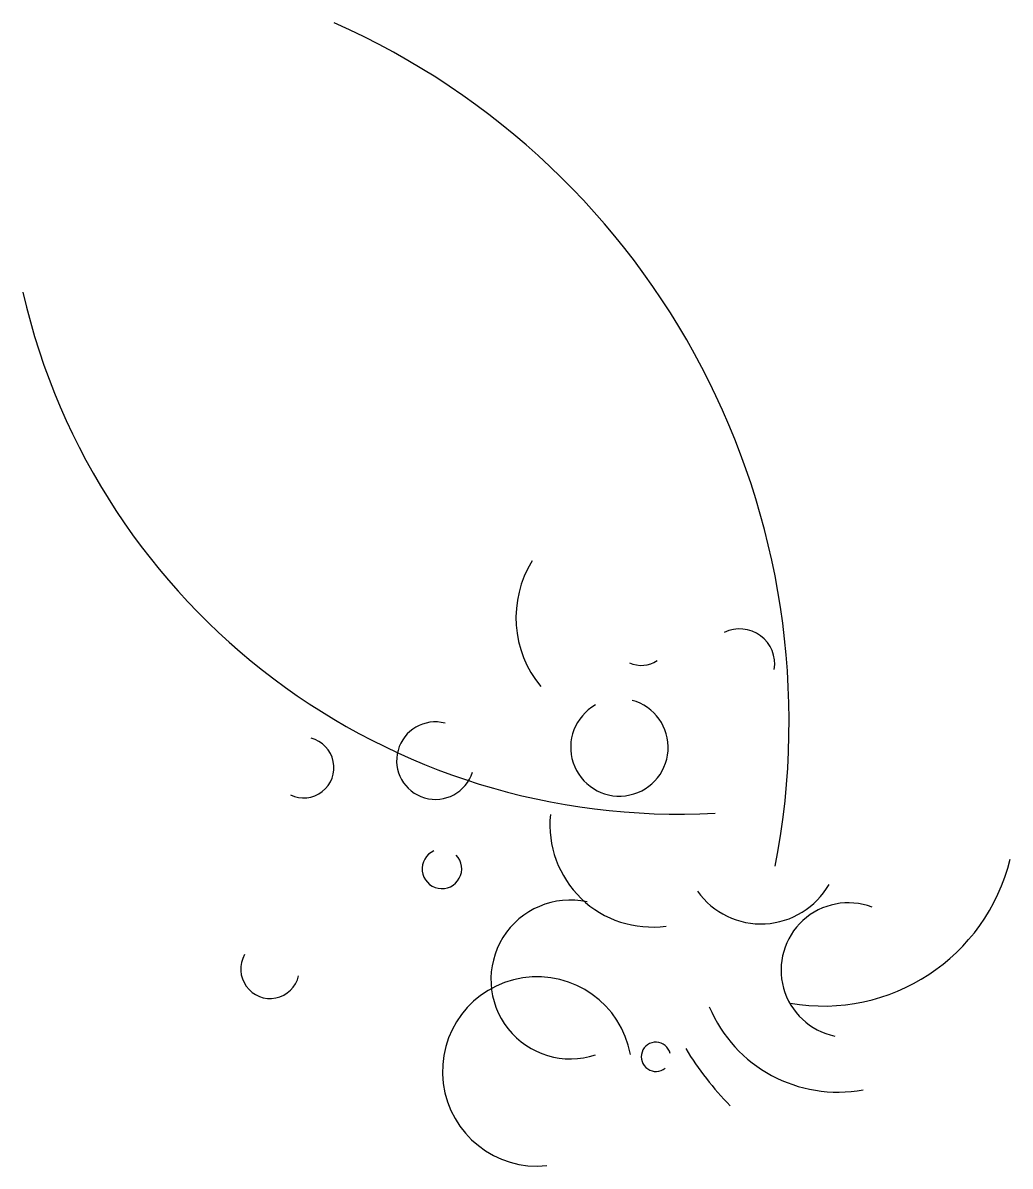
# Model space of a CAD drawing. Header units: inches. Extents: x 1226 to 4230, y -3000 to 607.
# Drawn here: x 1226 to 2609, y -995 to 607 of the extents above; entities outside this region: 1.
import ezdxf

# ---------------------------------------------------------------- set-up
doc = ezdxf.new("R2010")
doc.units = ezdxf.units.IN
doc.header["$MEASUREMENT"] = 0

msp = doc.modelspace()

# ---------------------------------------------------------------- linework, layer by layer
for centre, radius, start, end in [((1226.9, -372.8), 1072.2, 349.1417, 66.0622), ((2144.3, 440.7), 942.5, 192.9453, 273.1085), ((2068.5, -226.3), 151.9, 148.4701, 219.5173), ((2230, -291.2), 49, 350.7784, 116.3157), ((2061.5, -408.3), 68.3, 119.542, 74.8955), ((1803.7, -426.9), 54.3, 75.5395, 342.8236), ((1619, -436.7), 42.5, 244.2816, 75.6325), ((2107.2, -517), 143.1, 174.2178, 277.8532), ((1812.8, -578.6), 27.7, 114.0164, 44.1075), ((2346.8, -501.1), 269.7, 260.1819, 346.3406), ((2259.9, -546.2), 109.5, 215.6509, 330.3797), ((1992.8, -733.6), 111.3, 77.8723, 288.442), ((2382.3, -720.5), 94.4, 69.4889, 258.3396), ((1572.1, -719.1), 41.1, 150.2994, 346.7828), ((1946.4, -862.5), 132.7, 10.2702, 275.8037), ((2367.2, -696.4), 195, 202.7426, 280.5288), ((2112.6, -842), 20.5, 13.3712, 309.9142), ((2539.8, -594.7), 451.9, 211.4619, 224.3695), ((4188.9, -2958.8), 41.1, 199.7362, 36.2196)]:
    msp.add_arc(centre, radius, start, end)
at = {"color": 2}
msp.add_arc((2092.1, -254.4), 39, 245.1471, 304.7467, dxfattribs=at)

doc.saveas('drawing.dxf')
